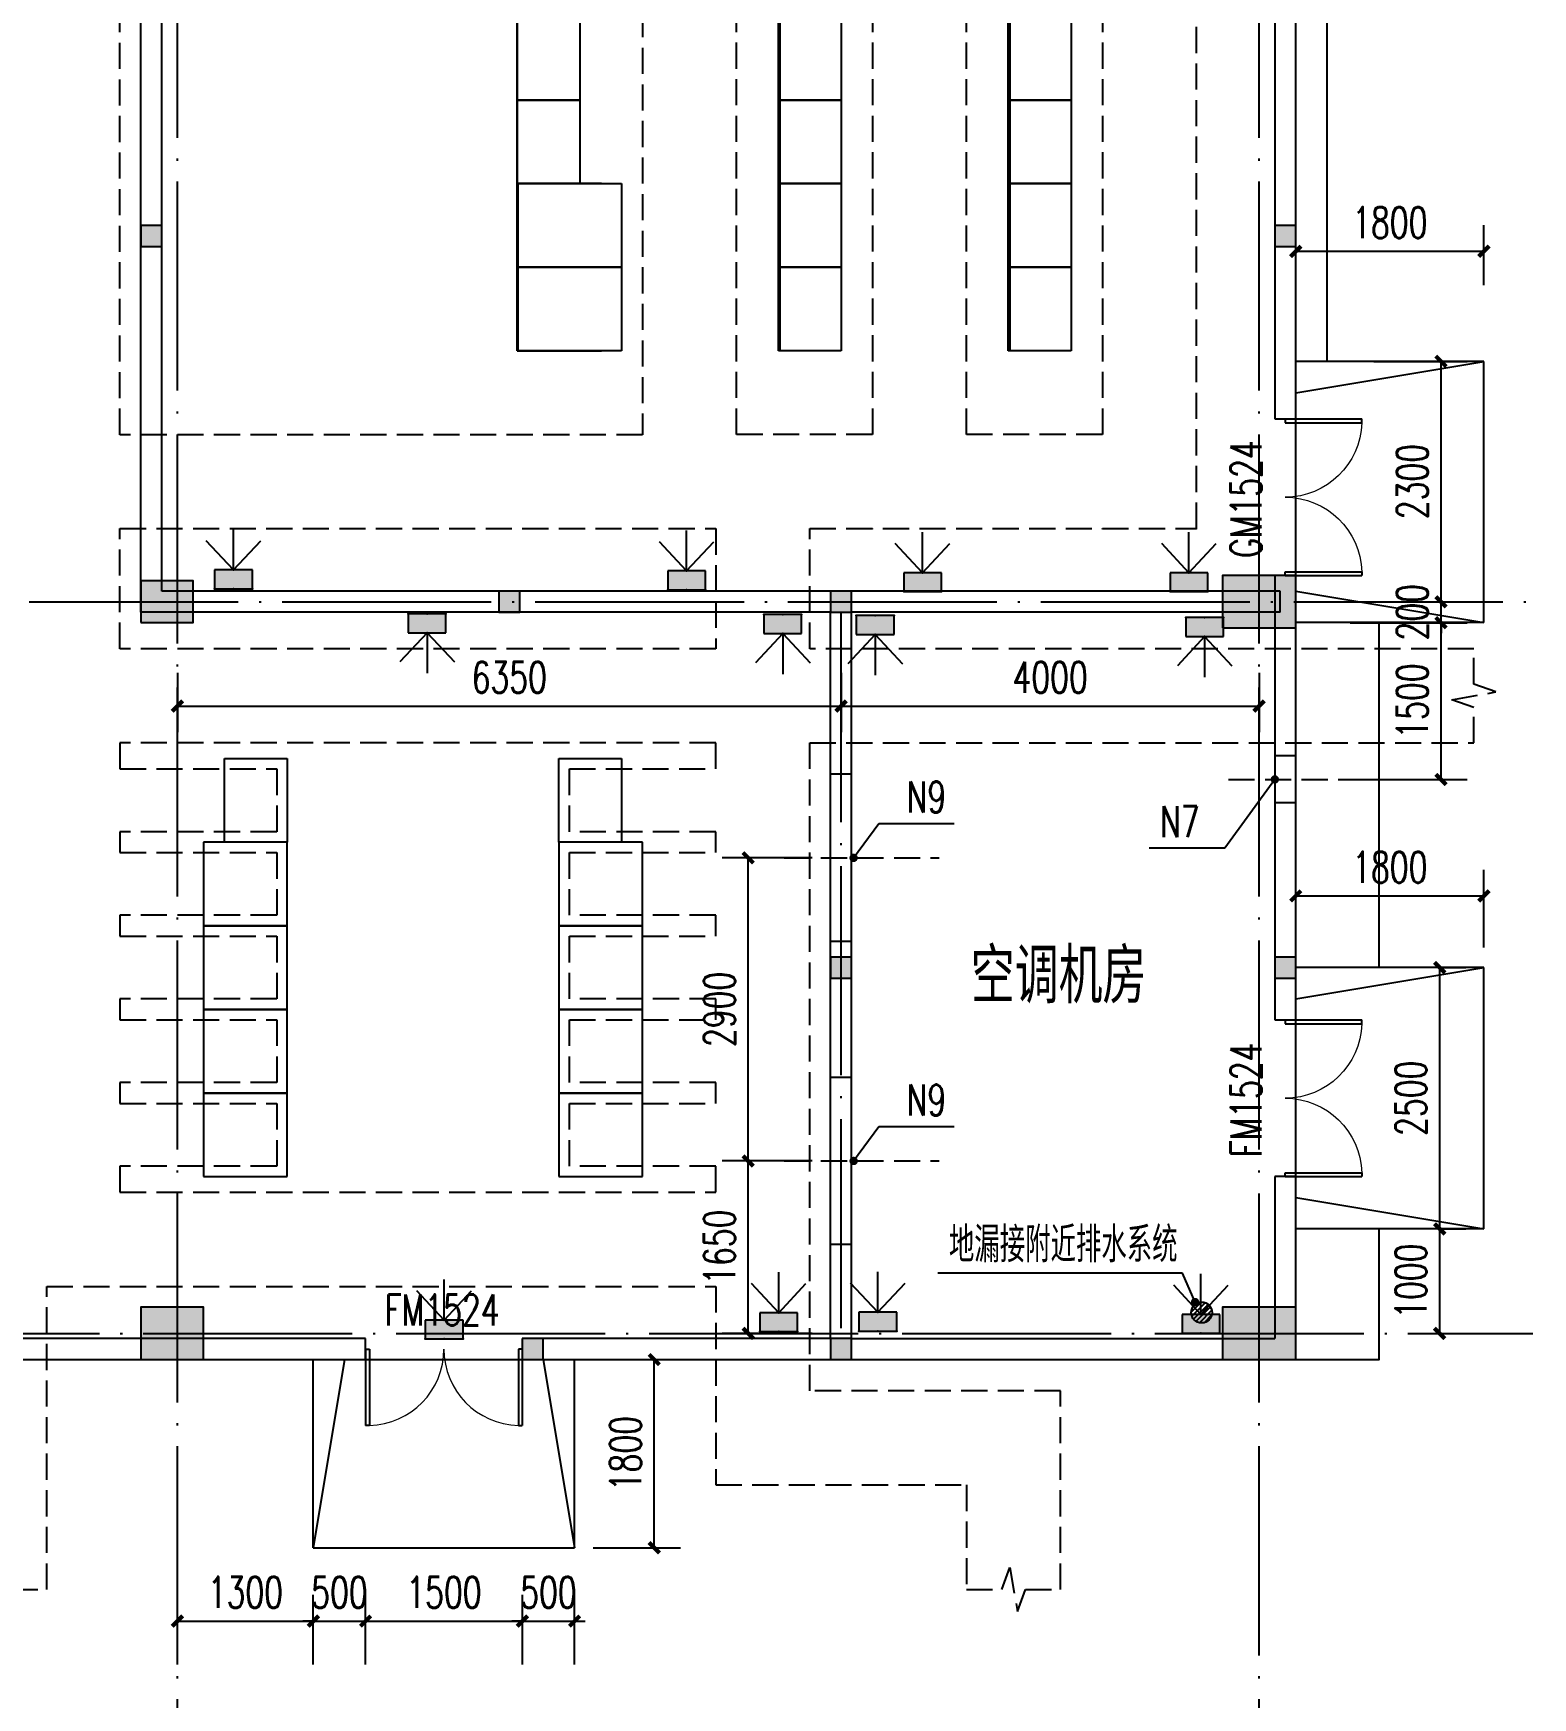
# Model space of a CAD drawing. Extents: x -93062 to 326984, y -142534 to 91021.
# Drawn here: x -22063 to -7717, y 23387 to 39311 of the extents above; entities that cross this region are included whole.
import ezdxf

# ---------------------------------------------------------------- set-up
doc = ezdxf.new("R2010")
doc.units = 0
doc.header["$LTSCALE"] = 1000
doc.header["$MEASUREMENT"] = 0
doc.linetypes.add('DASH', pattern=[0.35, 0.25, -0.1])
doc.linetypes.add('DOTE', pattern=[2.42, 2, -0.2, 0.02, -0.2])
doc.layers.get('0').update_dxf_attribs({"color": 8})
doc.layers.get('Defpoints').update_dxf_attribs({"color": 8})
for name, color, linetype in [('-人员定位', 6, 'Continuous'), ('CENTRE LINE', 8, 'DOTE'), ('COLUMN', 8, 'Continuous'), ('DIM_LEAD', 8, 'Continuous'), ('DIM_SYMB', 8, 'Continuous'), ('DOOR_FIRE', 8, 'Continuous'), ('DOOR_FIRE_TEXT', 8, 'Continuous'), ('DOTE', 8, 'DOTE'), ('EQUIPMENT', 8, 'Continuous'), ('GROUND', 8, 'Continuous'), ('HOLE', 8, 'Continuous'), ('PUB_DIM', 8, 'Continuous'), ('PUB_HATCH', 8, 'Continuous'), ('PUB_TEXT', 8, 'Continuous'), ('STAIR', 8, 'Continuous'), ('TEXT', 8, 'Continuous'), ('WALL', 8, 'Continuous'), ('WINDOW', 8, 'Continuous'), ('WINDOW_TEXT', 8, 'Continuous')]:
    doc.layers.add(name, color=color, linetype=linetype)
doc.styles.add('_TCH_DIM', font='SIMPLEX', dxfattribs={"bigfont": 'GBCBIG'})
doc.styles.add('_TCH_DIM_T3', font='SIMPLEX', dxfattribs={"width": 0.705882, "bigfont": 'GBCBIG'})
doc.styles.add('_TCH_WINDOW', font='SIMPLEX', dxfattribs={"bigfont": 'GBCBIG'})
doc.styles.add('HZTXT', font='geditxt.shx', dxfattribs={"width": 0.8, "bigfont": 'hztxt1.shx'})
doc.dimstyles.new('_TCH_ARCH&&100', dxfattribs={"dimtxt": 297.5, "dimasz": 100, "dimexe": 250, "dimexo": 300, "dimgap": 126.25, "dimtad": 1, "dimdec": 0, "dimzin": 0, "dimdsep": 46, "dimtxsty": '_TCH_DIM_T3', "dimblk": 'ARCHTICK', "dimcen": 0.09, "dimazin": 2, "dimtfac": 1, "dimtdec": 0, "dimtix": 1, "dimtmove": 2, "dimatfit": 3, "dimfxl": 1, "dimtolj": 1, "dimtzin": 0, "dimarcsym": 0})

# ---------------------------------------------------------------- blocks, each defined once
blk = doc.blocks.new('_FZH')
blk.add_lwpolyline([(-0.5, -0.5), (0.5, -0.5), (0.5, 0.5), (-0.5, 0.5)], close=True)
at = {"layer": 'PUB_HATCH'}
blk.add_solid([(-0.5, -0.5), (0.5, -0.5), (-0.5, 0.5), (0.5, 0.5)], dxfattribs=at)
blk = doc.blocks.new('A$C78DD753C')
at = {"layer": 'COLUMN'}
for p, xscale, yscale, zscale, rotation in [((23100, -47500), 699.9999999997672, 499.9999999998399, 499.9999999998399, 3.811489492195883e-11), ((12650, -47500), 499.9999999983847, 399.9999999997599, 399.9999999997599, 5.836343284941859e-12), ((23100, -54500), 699.9999999997672, 499.9999999998399, 499.9999999998399, 3.811489492195883e-11)]:
    blk.add_blockref('_FZH', p, dxfattribs=dict(at, xscale=xscale, yscale=yscale, zscale=zscale, rotation=rotation))
at = {"layer": 'COLUMN', "xscale": 600.0000000000146, "yscale": 500, "zscale": 500}
blk.add_blockref('_FZH', (12700, -54500), dxfattribs=at)
blk = doc.blocks.new('A$C42A87479')
at = {"layer": 'EQUIPMENT', "color": 251, "linetype": 'DASH'}
for points in [[(20863, -56950), (21200, -56950), (21200, -55050), (18800, -55050), (18800, -48850), (25154, -48850), (25154, -48513), (24944, -48437), (25364, -48363), (25154, -48288), (25154, -47950), (18800, -47950), (18800, -46800), (22500, -46800), (22500, -35850)], [(17200, -21900), (17200, -45902), (12200, -45902), (12200, -40650)], [(11163, -56950), (11500, -56950), (11500, -54050), (17900, -54050), (17900, -55950), (20300, -55950), (20300, -56950), (20638, -56950), (20714, -56740), (20788, -57160), (20863, -56950)], [(18100, -45900), (18100, -35850), (19400, -35850), (19400, -45900), (18100, -45900)], [(20300, -45900), (20300, -35850), (21600, -35850), (21600, -45900), (20300, -45900)], [(12200, -45902), (12200, -40650), (10600, -40650), (10600, -40900)], [(19400, -46804), (19400, -46800)], [(20300, -46804), (20300, -46800)], [(21600, -46804), (21600, -46800)], [(22500, -46804), (22500, -46800)], [(25154, -48850), (25154, -48513), (24944, -48437), (25364, -48363), (25154, -48288), (25154, -47950)], [(12200, -53150), (17900, -53150), (17900, -52900), (16500, -52900), (16500, -52300), (17900, -52300), (17900, -52100), (16500, -52100), (16500, -51500), (17900, -51500), (17900, -51300), (16500, -51300), (16500, -50700), (17900, -50700), (17900, -50500), (16500, -50500), (16500, -49900), (17900, -49900), (17900, -49700), (16500, -49700), (16500, -49100), (17900, -49100), (17900, -48850), (12200, -48850), (12200, -49100), (13700, -49100), (13700, -49700), (12200, -49700), (12200, -49900), (13700, -49900), (13700, -50500), (12200, -50500), (12200, -50700), (13700, -50700), (13700, -51300), (12200, -51300), (12200, -51500), (13700, -51500), (13700, -52100), (12200, -52100), (12200, -52300), (13700, -52300), (13700, -52900), (12200, -52900), (12200, -53150)], [(20751, -56950), (20751, -56950)]]:
    blk.add_lwpolyline(points, dxfattribs=at)
blk.add_lwpolyline([(12200, -47950), (12200, -46800), (17900, -46800), (17900, -47950)], close=True, dxfattribs=at)
blk = doc.blocks.new('A$C4D7001ED')
at = {"layer": 'EQUIPMENT'}
for p, q in [((2100, -2200), (2100, -1400)), ((2100, -1400), (2900, -1400)), ((2900, -1400), (2900, -2200)), ((4900, -2200), (4900, -1400)), ((4900, -1400), (5700, -1400)), ((5700, -1400), (5700, -2200)), ((2900, -2200), (2100, -2200)), ((2100, -3000), (2100, -2200)), ((2100, -2200), (2900, -2200)), ((2900, -2200), (2900, -3000)), ((5700, -2200), (4900, -2200)), ((4900, -3000), (4900, -2200)), ((4900, -2200), (5700, -2200)), ((5700, -2200), (5700, -3000)), ((2900, -3000), (2100, -3000)), ((2100, -3800), (2100, -3000)), ((2100, -3000), (2900, -3000)), ((2900, -3000), (2900, -3800)), ((5700, -3000), (4900, -3000)), ((4900, -3800), (4900, -3000)), ((4900, -3000), (5700, -3000)), ((5700, -3000), (5700, -3800)), ((2900, -3800), (2100, -3800)), ((2100, -4600), (2100, -3800)), ((2100, -3800), (2900, -3800)), ((2900, -3800), (2900, -4600)), ((5700, -3800), (4900, -3800)), ((4900, -4600), (4900, -3800)), ((4900, -3800), (5700, -3800)), ((5700, -3800), (5700, -4600)), ((2100, -5400), (2100, -4600)), ((2100, -4600), (2900, -4600)), ((2900, -4600), (2100, -4600)), ((2900, -4600), (2900, -5400)), ((4900, -5400), (4900, -4600)), ((4900, -4600), (5700, -4600)), ((5700, -4600), (4900, -4600)), ((5700, -4600), (5700, -5400)), ((2900, -5400), (2100, -5400)), ((2100, -6200), (2100, -5400)), ((2100, -5400), (2900, -5400)), ((2900, -5400), (2900, -6200)), ((5700, -5400), (4900, -5400)), ((4900, -6200), (4900, -5400)), ((4900, -5400), (5700, -5400)), ((5700, -5400), (5700, -6200)), ((2900, -6200), (2100, -6200)), ((2100, -7000), (2100, -6200)), ((2100, -6200), (2900, -6200)), ((2900, -6200), (2900, -7000)), ((5700, -6200), (4900, -6200)), ((4900, -7000), (4900, -6200)), ((4900, -6200), (5700, -6200)), ((5700, -6200), (5700, -7000)), ((2900, -7000), (2100, -7000)), ((2100, -7800), (2100, -7000)), ((2100, -7000), (2900, -7000)), ((2900, -7000), (2900, -7800)), ((5700, -7000), (4900, -7000)), ((4900, -7800), (4900, -7000)), ((4900, -7000), (5700, -7000)), ((5700, -7000), (5700, -7800)), ((2900, -7800), (2100, -7800)), ((2100, -8600), (2100, -7800)), ((2100, -7800), (2900, -7800)), ((2900, -7800), (2900, -8600)), ((5700, -7800), (4900, -7800)), ((4900, -8600), (4900, -7800)), ((4900, -7800), (5700, -7800)), ((5700, -7800), (5700, -8600)), ((13200, -9300), (13200, -8500)), ((13200, -8500), (13800, -8500)), ((13800, -8500), (13800, -9300)), ((16400, -8500), (17000, -8500)), ((16400, -9300), (16400, -8500)), ((17000, -8500), (17000, -9300)), ((2900, -8600), (2100, -8600)), ((2100, -9400), (2100, -8600)), ((2100, -8600), (2900, -8600)), ((2900, -8600), (2900, -9400)), ((5700, -8600), (4900, -8600)), ((4900, -9400), (4900, -8600)), ((4900, -8600), (5700, -8600)), ((5700, -8600), (5700, -9400)), ((13800, -9300), (13200, -9300)), ((17000, -9300), (16400, -9300)), ((17200, -9300), (16400, -9300)), ((16400, -9300), (16400, -10100)), ((17200, -10100), (17200, -9300)), ((2900, -9400), (2100, -9400)), ((2100, -10400), (2100, -9400)), ((2100, -9400), (2900, -9400)), ((2900, -9400), (2900, -10400)), ((5700, -9400), (4900, -9400)), ((4900, -10400), (4900, -9400)), ((4900, -9400), (5700, -9400)), ((5700, -9400), (5700, -10400)), ((8900, -10900), (8900, -10100)), ((8900, -10100), (9500, -10100)), ((9500, -10100), (9500, -10900)), ((13800, -10100), (13000, -10100)), ((13000, -10100), (13000, -10900)), ((13800, -10900), (13800, -10100)), ((16400, -10100), (17200, -10100)), ((17200, -10100), (16400, -10100)), ((16400, -10100), (16400, -10900)), ((17200, -10900), (17200, -10100)), ((1250, -12600), (1250, -10400)), ((1250, -10400), (2900, -10400)), ((2900, -10400), (2100, -10400)), ((2900, -10400), (2900, -12600)), ((4900, -12600), (4900, -10400)), ((4900, -10400), (6550, -10400)), ((5700, -10400), (4900, -10400)), ((6550, -10400), (6550, -12600)), ((9500, -10900), (8700, -10900)), ((8700, -10900), (8700, -11700)), ((9500, -10900), (8900, -10900)), ((9500, -11700), (9500, -10900)), ((13800, -10900), (13000, -10900)), ((13000, -10900), (13000, -11700)), ((13000, -10900), (13800, -10900)), ((13800, -11700), (13800, -10900)), ((16400, -10900), (17200, -10900)), ((17200, -10900), (16400, -10900)), ((16400, -10900), (16400, -11700)), ((17200, -11700), (17200, -10900)), ((8700, -11700), (9500, -11700)), ((9500, -11700), (8700, -11700)), ((8700, -11700), (8700, -12500)), ((9500, -12500), (9500, -11700)), ((13800, -11700), (13000, -11700)), ((13000, -11700), (13000, -12500)), ((13000, -11700), (13800, -11700)), ((13800, -12500), (13800, -11700)), ((16400, -11700), (17200, -11700)), ((8700, -12500), (9500, -12500)), ((13000, -12500), (13800, -12500)), ((2900, -12600), (1250, -12600)), ((6550, -12600), (4900, -12600))]:
    blk.add_line(p, q, dxfattribs=at)
at = {"layer": 'EQUIPMENT', "linetype": 'DASH', "ltscale": 500}
for p, q in [((13800, -9300), (13000, -9300)), ((13000, -9300), (13000, -10100)), ((13800, -10100), (13800, -9300)), ((13000, -10100), (13800, -10100)), ((17200, -11700), (16400, -11700)), ((16400, -11700), (16400, -12500)), ((17200, -12500), (17200, -11700)), ((16400, -12500), (17200, -12500))]:
    blk.add_line(p, q, dxfattribs=at)
blk.add_lwpolyline([(9500, -2900), (8700, -2900), (8700, -2100), (9500, -2100), (9500, -2900)], dxfattribs=at)
at = {"layer": 'EQUIPMENT'}
for points in [[(9500, -3700), (8700, -3700), (8700, -2900), (9500, -2900), (9500, -3700)], [(9500, -4500), (8700, -4500), (8700, -3700), (9500, -3700), (9500, -4500)], [(9500, -5300), (8700, -5300), (8700, -4500), (9500, -4500), (9500, -5300)], [(9500, -6100), (8700, -6100), (8700, -5300), (9500, -5300), (9500, -6100)], [(9500, -6900), (8700, -6900), (8700, -6100), (9500, -6100), (9500, -6900)], [(9500, -7700), (8700, -7700), (8700, -6900), (9500, -6900), (9500, -7700)], [(9500, -8500), (8700, -8500), (8700, -7700), (9500, -7700), (9500, -8500)], [(9500, -9300), (8700, -9300), (8700, -8500), (9500, -8500), (9500, -9300)]]:
    blk.add_lwpolyline(points, dxfattribs=at)
blk = doc.blocks.new('A$C75F42011')
at = {"layer": 'EQUIPMENT'}
for p, q in [((-2386, 7200), (-2386, 2400)), ((-7100, 6400), (-7100, 2400)), ((-4586, 6400), (-4586, 2400)), ((-7100, 4800), (-7100, 5600)), ((-6500, 5600), (-6500, 4800)), ((-4600, 4800), (-4600, 5600)), ((-4000, 5600), (-4000, 4800)), ((-2400, 4800), (-2400, 5600)), ((-1800, 5600), (-1800, 4800)), ((-6500, 4800), (-7100, 4800)), ((-7100, 4800), (-6500, 4800)), ((-7100, 4000), (-7100, 4800)), ((-6500, 4800), (-6500, 4000)), ((-4000, 4800), (-4600, 4800)), ((-4600, 4800), (-4000, 4800)), ((-4600, 4000), (-4600, 4800)), ((-4000, 4800), (-4000, 4000)), ((-1800, 4800), (-2400, 4800)), ((-2400, 4800), (-1800, 4800)), ((-2400, 4000), (-2400, 4800)), ((-1800, 4800), (-1800, 4000)), ((-7100, 4000), (-6100, 4000)), ((-7100, 3200), (-7100, 4000)), ((-6500, 4000), (-7100, 4000)), ((-6892, 4000), (-7092, 4000)), ((-7092, 4000), (-7092, 3200)), ((-6292, 4000), (-6892, 4000)), ((-6892, 4000), (-6292, 4000)), ((-6892, 4000), (-6292, 4000)), ((-6892, 4000), (-6292, 4000)), ((-6100, 4000), (-6100, 3200)), ((-4000, 4000), (-4600, 4000)), ((-4600, 4000), (-4000, 4000)), ((-4600, 3200), (-4600, 4000)), ((-4000, 4000), (-4000, 3200)), ((-1800, 4000), (-2400, 4000)), ((-2400, 4000), (-1800, 4000)), ((-2400, 3200), (-2400, 4000)), ((-1800, 4000), (-1800, 3200)), ((-4600, 3000), (-4600, 3800)), ((-4000, 3800), (-4000, 3000)), ((-2400, 3000), (-2400, 3800)), ((-1800, 3800), (-1800, 3000)), ((-6900, 3200), (-7100, 3200)), ((-7100, 3200), (-7100, 2400)), ((-7100, 3200), (-6100, 3200)), ((-7100, 2400), (-7100, 3200)), ((-6100, 3200), (-7100, 3200)), ((-7092, 3200), (-6892, 3200)), ((-6892, 3200), (-7092, 3200)), ((-7092, 3200), (-7092, 2400)), ((-6300, 3200), (-6900, 3200)), ((-6900, 3200), (-6300, 3200)), ((-6900, 3200), (-6300, 3200)), ((-6900, 3200), (-6300, 3200)), ((-6292, 3200), (-6892, 3200)), ((-6892, 3200), (-6292, 3200)), ((-6292, 3200), (-6892, 3200)), ((-6292, 3200), (-6892, 3200)), ((-6892, 3200), (-6292, 3200)), ((-6292, 3200), (-6892, 3200)), ((-6892, 3200), (-6292, 3200)), ((-6892, 3200), (-6292, 3200)), ((-6892, 3200), (-6292, 3200)), ((-6100, 3200), (-6100, 2400)), ((-4600, 2400), (-4600, 3200)), ((-4600, 3200), (-4000, 3200)), ((-4000, 3200), (-4600, 3200)), ((-4600, 3200), (-4000, 3200)), ((-4600, 2400), (-4600, 3200)), ((-4000, 3200), (-4000, 2400)), ((-2400, 2400), (-2400, 3200)), ((-2400, 3200), (-1800, 3200)), ((-1800, 3200), (-2400, 3200)), ((-2400, 3200), (-1800, 3200)), ((-2400, 2400), (-2400, 3200)), ((-1800, 3200), (-1800, 2400)), ((-7100, 2400), (-6900, 2400)), ((-6900, 2400), (-7100, 2400)), ((-6100, 2400), (-7100, 2400)), ((-7092, 2400), (-6292, 2400)), ((-6300, 2400), (-6900, 2400)), ((-6900, 2400), (-6300, 2400)), ((-6300, 2400), (-6900, 2400)), ((-6300, 2400), (-6900, 2400)), ((-6900, 2400), (-6300, 2400)), ((-6300, 2400), (-6900, 2400)), ((-6900, 2400), (-6300, 2400)), ((-6900, 2400), (-6300, 2400)), ((-6900, 2400), (-6300, 2400)), ((-6292, 2400), (-6892, 2400)), ((-6892, 2400), (-6292, 2400)), ((-6292, 2400), (-6892, 2400)), ((-6892, 2400), (-6292, 2400)), ((-6292, 2400), (-6892, 2400)), ((-6292, 2400), (-6892, 2400)), ((-6892, 2400), (-6292, 2400)), ((-4000, 2400), (-4600, 2400)), ((-1800, 2400), (-2400, 2400))]:
    blk.add_line(p, q, dxfattribs=at)
blk = doc.blocks.new('_ArchTick')
at = {"color": 0, "linetype": 'ByBlock', "const_width": 0.4}
blk.add_lwpolyline([(-0.5, -0.5), (0.5, 0.5)], dxfattribs=at)
blk = doc.blocks.new('*D427')
at = {"layer": 'Defpoints', "color": 0, "transparency": 16777216}
for p in [(-15223, 31422), (-14312, 31422), (-14312, 28522)]:
    blk.add_point(p, dxfattribs=at)
at = {"layer": 'HOLE', "color": 0, "lineweight": -2, "transparency": 16777216}
for p, q in [((-14612, 31422), (-15473, 31422)), ((-15223, 28522), (-15223, 31422)), ((-14612, 28522), (-15473, 28522))]:
    blk.add_line(p, q, dxfattribs=at)
at = {"layer": 'HOLE', "color": 0, "lineweight": -2, "transparency": 16777216, "xscale": 100, "yscale": 100, "zscale": 100}
for p, rotation in [((-15223, 31422), 90), ((-15223, 28522), 270)]:
    blk.add_blockref('_ArchTick', p, dxfattribs=dict(at, rotation=rotation))
at = {"layer": 'HOLE', "color": 0, "transparency": 16777216, "insert": (-15498, 29972), "char_height": 297.5, "attachment_point": 5, "rotation": 90, "style": '_TCH_DIM_T3'}
blk.add_mtext('\\A1;2900', dxfattribs=at)
blk = doc.blocks.new('*D428')
at = {"layer": 'Defpoints', "color": 0, "transparency": 16777216}
for p in [(-15223, 28522), (-14312, 28522), (-14312, 26872)]:
    blk.add_point(p, dxfattribs=at)
at = {"layer": 'HOLE', "color": 0, "lineweight": -2, "transparency": 16777216}
for p, q in [((-14612, 28522), (-15473, 28522)), ((-15223, 26872), (-15223, 28522)), ((-14612, 26872), (-15473, 26872))]:
    blk.add_line(p, q, dxfattribs=at)
at = {"layer": 'HOLE', "color": 0, "lineweight": -2, "transparency": 16777216, "xscale": 100, "yscale": 100, "zscale": 100}
for p, rotation in [((-15223, 28522), 90), ((-15223, 26872), 270)]:
    blk.add_blockref('_ArchTick', p, dxfattribs=dict(at, rotation=rotation))
at = {"layer": 'HOLE', "color": 0, "transparency": 16777216, "insert": (-15498, 27697), "char_height": 297.5, "attachment_point": 5, "rotation": 90, "style": '_TCH_DIM_T3'}
blk.add_mtext('\\A1;1650', dxfattribs=at)
blk = doc.blocks.new('*D431')
at = {"layer": 'Defpoints', "color": 0, "transparency": 16777216}
for p in [(-9763, 33672), (-8594, 33672), (-9763, 32172)]:
    blk.add_point(p, dxfattribs=at)
at = {"layer": 'HOLE', "color": 0, "lineweight": -2, "transparency": 16777216}
for p, q in [((-9463, 33672), (-8344, 33672)), ((-8594, 32172), (-8594, 33672)), ((-9463, 32172), (-8344, 32172))]:
    blk.add_line(p, q, dxfattribs=at)
at = {"layer": 'HOLE', "color": 0, "lineweight": -2, "transparency": 16777216, "xscale": 100, "yscale": 100, "zscale": 100}
for p, rotation in [((-8594, 33672), 90), ((-8594, 32172), 270)]:
    blk.add_blockref('_ArchTick', p, dxfattribs=dict(at, rotation=rotation))
at = {"layer": 'HOLE', "color": 0, "transparency": 16777216, "insert": (-8869, 32922), "char_height": 297.5, "attachment_point": 5, "rotation": 90, "style": '_TCH_DIM_T3'}
blk.add_mtext('\\A1;1500', dxfattribs=at)
blk = doc.blocks.new('*D1309')
at = {"layer": 'Defpoints', "color": 0, "transparency": 16777216}
for p in [(-19384, 24120), (-20684, 23405), (-19384, 23405)]:
    blk.add_point(p, dxfattribs=at)
at = {"layer": 'PUB_DIM', "color": 0, "lineweight": -2, "transparency": 16777216}
for p, q in [((-20684, 23705), (-20684, 24370)), ((-19384, 23705), (-19384, 24370)), ((-20684, 24120), (-19384, 24120))]:
    blk.add_line(p, q, dxfattribs=at)
at = {"layer": 'PUB_DIM', "color": 0, "lineweight": -2, "transparency": 16777216, "xscale": 100, "yscale": 100, "zscale": 100, "rotation": 180}
blk.add_blockref('_ArchTick', (-20684, 24120), dxfattribs=at)
at = {"layer": 'PUB_DIM', "color": 0, "lineweight": -2, "transparency": 16777216, "xscale": 100, "yscale": 100, "zscale": 100}
blk.add_blockref('_ArchTick', (-19384, 24120), dxfattribs=at)
at = {"layer": 'PUB_DIM', "color": 0, "transparency": 16777216, "insert": (-20034, 24395), "char_height": 297.5, "attachment_point": 5, "style": '_TCH_DIM_T3'}
blk.add_mtext('\\A1;1300', dxfattribs=at)
blk = doc.blocks.new('*D1310')
at = {"layer": 'Defpoints', "color": 0, "transparency": 16777216}
for p in [(-18884, 24120), (-19384, 23405), (-18884, 23405)]:
    blk.add_point(p, dxfattribs=at)
at = {"layer": 'PUB_DIM', "color": 0, "lineweight": -2, "transparency": 16777216}
for p, q in [((-19384, 23705), (-19384, 24370)), ((-18884, 23705), (-18884, 24370)), ((-19384, 24120), (-19484, 24120)), ((-19384, 24120), (-18884, 24120)), ((-18884, 24120), (-18784, 24120))]:
    blk.add_line(p, q, dxfattribs=at)
at = {"layer": 'PUB_DIM', "color": 0, "lineweight": -2, "transparency": 16777216, "xscale": 100, "yscale": 100, "zscale": 100}
blk.add_blockref('_ArchTick', (-19384, 24120), dxfattribs=at)
at = {"layer": 'PUB_DIM', "color": 0, "lineweight": -2, "transparency": 16777216, "xscale": 100, "yscale": 100, "zscale": 100, "rotation": 180}
blk.add_blockref('_ArchTick', (-18884, 24120), dxfattribs=at)
at = {"layer": 'PUB_DIM', "color": 0, "transparency": 16777216, "insert": (-19134, 24395), "char_height": 297.5, "attachment_point": 5, "style": '_TCH_DIM_T3'}
blk.add_mtext('\\A1;500', dxfattribs=at)
blk = doc.blocks.new('*D1311')
at = {"layer": 'Defpoints', "color": 0, "transparency": 16777216}
for p in [(-17384, 24120), (-18884, 23405), (-17384, 23405)]:
    blk.add_point(p, dxfattribs=at)
at = {"layer": 'PUB_DIM', "color": 0, "lineweight": -2, "transparency": 16777216}
for p, q in [((-18884, 23705), (-18884, 24370)), ((-17384, 23705), (-17384, 24370)), ((-18884, 24120), (-17384, 24120))]:
    blk.add_line(p, q, dxfattribs=at)
at = {"layer": 'PUB_DIM', "color": 0, "lineweight": -2, "transparency": 16777216, "xscale": 100, "yscale": 100, "zscale": 100, "rotation": 180}
blk.add_blockref('_ArchTick', (-18884, 24120), dxfattribs=at)
at = {"layer": 'PUB_DIM', "color": 0, "lineweight": -2, "transparency": 16777216, "xscale": 100, "yscale": 100, "zscale": 100}
blk.add_blockref('_ArchTick', (-17384, 24120), dxfattribs=at)
at = {"layer": 'PUB_DIM', "color": 0, "transparency": 16777216, "insert": (-18134, 24395), "char_height": 297.5, "attachment_point": 5, "style": '_TCH_DIM_T3'}
blk.add_mtext('\\A1;1500', dxfattribs=at)
blk = doc.blocks.new('*D1312')
at = {"layer": 'Defpoints', "color": 0, "transparency": 16777216}
for p in [(-16884, 24120), (-17384, 23405), (-16884, 23405)]:
    blk.add_point(p, dxfattribs=at)
at = {"layer": 'PUB_DIM', "color": 0, "lineweight": -2, "transparency": 16777216}
for p, q in [((-17384, 23705), (-17384, 24370)), ((-16884, 23705), (-16884, 24370)), ((-17384, 24120), (-17484, 24120)), ((-17384, 24120), (-16884, 24120)), ((-16884, 24120), (-16784, 24120))]:
    blk.add_line(p, q, dxfattribs=at)
at = {"layer": 'PUB_DIM', "color": 0, "lineweight": -2, "transparency": 16777216, "xscale": 100, "yscale": 100, "zscale": 100}
blk.add_blockref('_ArchTick', (-17384, 24120), dxfattribs=at)
at = {"layer": 'PUB_DIM', "color": 0, "lineweight": -2, "transparency": 16777216, "xscale": 100, "yscale": 100, "zscale": 100, "rotation": 180}
blk.add_blockref('_ArchTick', (-16884, 24120), dxfattribs=at)
at = {"layer": 'PUB_DIM', "color": 0, "transparency": 16777216, "insert": (-17134, 24395), "char_height": 297.5, "attachment_point": 5, "style": '_TCH_DIM_T3'}
blk.add_mtext('\\A1;500', dxfattribs=at)
blk = doc.blocks.new('*D1313')
at = {"layer": 'Defpoints', "color": 0, "transparency": 16777216}
for p in [(-17006, 26622), (-16122, 26622), (-17006, 24822)]:
    blk.add_point(p, dxfattribs=at)
at = {"layer": 'PUB_DIM', "color": 0, "lineweight": -2, "transparency": 16777216}
for p, q in [((-16706, 26622), (-15872, 26622)), ((-16122, 24822), (-16122, 26622)), ((-16706, 24822), (-15872, 24822))]:
    blk.add_line(p, q, dxfattribs=at)
at = {"layer": 'PUB_DIM', "color": 0, "lineweight": -2, "transparency": 16777216, "xscale": 100, "yscale": 100, "zscale": 100}
for p, rotation in [((-16122, 26622), 90), ((-16122, 24822), 270)]:
    blk.add_blockref('_ArchTick', p, dxfattribs=dict(at, rotation=rotation))
at = {"layer": 'PUB_DIM', "color": 0, "transparency": 16777216, "insert": (-16397, 25722), "char_height": 297.5, "attachment_point": 5, "rotation": 90, "style": '_TCH_DIM_T3'}
blk.add_mtext('\\A1;1800', dxfattribs=at)
blk = doc.blocks.new('*D1329')
at = {"layer": 'Defpoints', "color": 0, "transparency": 16777216}
for p in [(-14334, 33491), (-10334, 33491), (-10334, 32874)]:
    blk.add_point(p, dxfattribs=at)
at = {"layer": 'PUB_DIM', "color": 0, "lineweight": -2, "transparency": 16777216}
for p, q in [((-14334, 33191), (-14334, 32624)), ((-10334, 33191), (-10334, 32624)), ((-14334, 32874), (-10334, 32874))]:
    blk.add_line(p, q, dxfattribs=at)
at = {"layer": 'PUB_DIM', "color": 0, "lineweight": -2, "transparency": 16777216, "xscale": 100, "yscale": 100, "zscale": 100, "rotation": 180}
blk.add_blockref('_ArchTick', (-14334, 32874), dxfattribs=at)
at = {"layer": 'PUB_DIM', "color": 0, "lineweight": -2, "transparency": 16777216, "xscale": 100, "yscale": 100, "zscale": 100}
blk.add_blockref('_ArchTick', (-10334, 32874), dxfattribs=at)
at = {"layer": 'PUB_DIM', "color": 0, "transparency": 16777216, "insert": (-12334, 33149), "char_height": 297.5, "attachment_point": 5, "style": '_TCH_DIM_T3'}
blk.add_mtext('\\A1;4000', dxfattribs=at)
blk = doc.blocks.new('*D1330')
at = {"layer": 'Defpoints', "color": 0, "transparency": 16777216}
for p in [(-20684, 33491), (-14334, 33491), (-14334, 32874)]:
    blk.add_point(p, dxfattribs=at)
at = {"layer": 'PUB_DIM', "color": 0, "lineweight": -2, "transparency": 16777216}
for p, q in [((-20684, 33191), (-20684, 32624)), ((-14334, 33191), (-14334, 32624)), ((-20684, 32874), (-14334, 32874))]:
    blk.add_line(p, q, dxfattribs=at)
at = {"layer": 'PUB_DIM', "color": 0, "lineweight": -2, "transparency": 16777216, "xscale": 100, "yscale": 100, "zscale": 100, "rotation": 180}
blk.add_blockref('_ArchTick', (-20684, 32874), dxfattribs=at)
at = {"layer": 'PUB_DIM', "color": 0, "lineweight": -2, "transparency": 16777216, "xscale": 100, "yscale": 100, "zscale": 100}
blk.add_blockref('_ArchTick', (-14334, 32874), dxfattribs=at)
at = {"layer": 'PUB_DIM', "color": 0, "transparency": 16777216, "insert": (-17509, 33149), "char_height": 297.5, "attachment_point": 5, "style": '_TCH_DIM_T3'}
blk.add_mtext('\\A1;6350', dxfattribs=at)
blk = doc.blocks.new('*D1335')
at = {"layer": 'Defpoints', "color": 0, "transparency": 16777216}
for p in [(-8889, 30372), (-8607, 30372), (-8889, 27872)]:
    blk.add_point(p, dxfattribs=at)
at = {"layer": 'PUB_DIM', "color": 0, "lineweight": -2, "transparency": 16777216}
for p, q in [((-8607, 27872), (-8607, 30372)), ((-8589, 30372), (-8357, 30372)), ((-8589, 27872), (-8357, 27872))]:
    blk.add_line(p, q, dxfattribs=at)
at = {"layer": 'PUB_DIM', "color": 0, "lineweight": -2, "transparency": 16777216, "xscale": 100, "yscale": 100, "zscale": 100}
for p, rotation in [((-8607, 30372), 90), ((-8607, 27872), 270)]:
    blk.add_blockref('_ArchTick', p, dxfattribs=dict(at, rotation=rotation))
at = {"layer": 'PUB_DIM', "color": 0, "transparency": 16777216, "insert": (-8882, 29122), "char_height": 297.5, "attachment_point": 5, "rotation": 90, "style": '_TCH_DIM_T3'}
blk.add_mtext('\\A1;2500', dxfattribs=at)
blk = doc.blocks.new('*D1336')
at = {"layer": 'Defpoints', "color": 0, "transparency": 16777216}
for p in [(-8889, 27872), (-8607, 27872), (-8889, 26872)]:
    blk.add_point(p, dxfattribs=at)
at = {"layer": 'PUB_DIM', "color": 0, "lineweight": -2, "transparency": 16777216}
for p, q in [((-8607, 26872), (-8607, 27872)), ((-8589, 27872), (-8357, 27872)), ((-8589, 26872), (-8357, 26872))]:
    blk.add_line(p, q, dxfattribs=at)
at = {"layer": 'PUB_DIM', "color": 0, "lineweight": -2, "transparency": 16777216, "xscale": 100, "yscale": 100, "zscale": 100}
for p, rotation in [((-8607, 27872), 90), ((-8607, 26872), 270)]:
    blk.add_blockref('_ArchTick', p, dxfattribs=dict(at, rotation=rotation))
at = {"layer": 'PUB_DIM', "color": 0, "transparency": 16777216, "insert": (-8882, 27372), "char_height": 297.5, "attachment_point": 5, "rotation": 90, "style": '_TCH_DIM_T3'}
blk.add_mtext('\\A1;1000', dxfattribs=at)
blk = doc.blocks.new('*D1337')
at = {"layer": 'Defpoints', "color": 0, "transparency": 16777216}
for p in [(-8184, 31058), (-9984, 30263), (-8184, 30263)]:
    blk.add_point(p, dxfattribs=at)
at = {"layer": 'PUB_DIM', "color": 0, "lineweight": -2, "transparency": 16777216}
for p, q in [((-9984, 30563), (-9984, 31308)), ((-8184, 30563), (-8184, 31308)), ((-9984, 31058), (-8184, 31058))]:
    blk.add_line(p, q, dxfattribs=at)
at = {"layer": 'PUB_DIM', "color": 0, "lineweight": -2, "transparency": 16777216, "xscale": 100, "yscale": 100, "zscale": 100, "rotation": 180}
blk.add_blockref('_ArchTick', (-9984, 31058), dxfattribs=at)
at = {"layer": 'PUB_DIM', "color": 0, "lineweight": -2, "transparency": 16777216, "xscale": 100, "yscale": 100, "zscale": 100}
blk.add_blockref('_ArchTick', (-8184, 31058), dxfattribs=at)
at = {"layer": 'PUB_DIM', "color": 0, "transparency": 16777216, "insert": (-9084, 31332), "char_height": 297.5, "attachment_point": 5, "style": '_TCH_DIM_T3'}
blk.add_mtext('\\A1;1800', dxfattribs=at)
blk = doc.blocks.new('*D1338')
at = {"layer": 'Defpoints', "color": 0, "transparency": 16777216}
for p in [(-8184, 37225), (-9984, 36600), (-8184, 36600)]:
    blk.add_point(p, dxfattribs=at)
at = {"layer": 'PUB_DIM', "color": 0, "lineweight": -2, "transparency": 16777216}
for p, q in [((-9984, 36900), (-9984, 37475)), ((-8184, 36900), (-8184, 37475)), ((-9984, 37225), (-8184, 37225))]:
    blk.add_line(p, q, dxfattribs=at)
at = {"layer": 'PUB_DIM', "color": 0, "lineweight": -2, "transparency": 16777216, "xscale": 100, "yscale": 100, "zscale": 100, "rotation": 180}
blk.add_blockref('_ArchTick', (-9984, 37225), dxfattribs=at)
at = {"layer": 'PUB_DIM', "color": 0, "lineweight": -2, "transparency": 16777216, "xscale": 100, "yscale": 100, "zscale": 100}
blk.add_blockref('_ArchTick', (-8184, 37225), dxfattribs=at)
at = {"layer": 'PUB_DIM', "color": 0, "transparency": 16777216, "insert": (-9084, 37500), "char_height": 297.5, "attachment_point": 5, "style": '_TCH_DIM_T3'}
blk.add_mtext('\\A1;1800', dxfattribs=at)
blk = doc.blocks.new('*D1339')
at = {"layer": 'Defpoints', "color": 0, "transparency": 16777216}
for p in [(-9536, 36172), (-8594, 36172), (-9536, 33872)]:
    blk.add_point(p, dxfattribs=at)
at = {"layer": 'PUB_DIM', "color": 0, "lineweight": -2, "transparency": 16777216}
for p, q in [((-9236, 36172), (-8344, 36172)), ((-8594, 33872), (-8594, 36172)), ((-9236, 33872), (-8344, 33872))]:
    blk.add_line(p, q, dxfattribs=at)
at = {"layer": 'PUB_DIM', "color": 0, "lineweight": -2, "transparency": 16777216, "xscale": 100, "yscale": 100, "zscale": 100}
for p, rotation in [((-8594, 36172), 90), ((-8594, 33872), 270)]:
    blk.add_blockref('_ArchTick', p, dxfattribs=dict(at, rotation=rotation))
at = {"layer": 'PUB_DIM', "color": 0, "transparency": 16777216, "insert": (-8869, 35022), "char_height": 297.5, "attachment_point": 5, "rotation": 90, "style": '_TCH_DIM_T3'}
blk.add_mtext('\\A1;2300', dxfattribs=at)
blk = doc.blocks.new('*D1340')
at = {"layer": 'Defpoints', "color": 0, "transparency": 16777216}
for p in [(-9536, 33872), (-8594, 33872), (-9536, 33672)]:
    blk.add_point(p, dxfattribs=at)
at = {"layer": 'PUB_DIM', "color": 0, "lineweight": -2, "transparency": 16777216}
for p, q in [((-8594, 33872), (-8594, 33972)), ((-9236, 33872), (-8344, 33872)), ((-8594, 33672), (-8594, 33872)), ((-9236, 33672), (-8344, 33672)), ((-8594, 33672), (-8594, 33572))]:
    blk.add_line(p, q, dxfattribs=at)
at = {"layer": 'PUB_DIM', "color": 0, "lineweight": -2, "transparency": 16777216, "xscale": 100, "yscale": 100, "zscale": 100}
for p, rotation in [((-8594, 33872), 270), ((-8594, 33672), 90)]:
    blk.add_blockref('_ArchTick', p, dxfattribs=dict(at, rotation=rotation))
at = {"layer": 'PUB_DIM', "color": 0, "transparency": 16777216, "insert": (-8869, 33772), "char_height": 297.5, "attachment_point": 5, "rotation": 90, "style": '_TCH_DIM_T3'}
blk.add_mtext('\\A1;200', dxfattribs=at)
blk = doc.blocks.new('$DorLib2D$00000002')
for p, q in [((-0.5, 0), (-0.5, 0.4875)), ((-0.475, 0.4875), (-0.5, 0.4875)), ((-0.475, 0), (-0.475, 0.4875)), ((0.475, 0), (0.475, 0.4875)), ((0.475, 0.4875), (0.5, 0.4875)), ((0.5, 0), (0.5, 0.4875)), ((-0.5, 0), (-0.475, 0)), ((0.5, 0), (0.475, 0))]:
    blk.add_line(p, q)
at = {"lineweight": 13}
for centre, start, end in [((-0.4875, 0), 0, 88.53072), ((0.4875, 0), 91.46928, 180)]:
    blk.add_arc(centre, 0.4875, start, end, dxfattribs=at)
blk = doc.blocks.new('定位基站')
at = {"layer": '-人员定位', "ltscale": 0.01}
h = blk.add_hatch(color=256, dxfattribs=at)
h.dxf.hatch_style = 1
h.paths.add_polyline_path([(406524, 477798), (406524, 477617), (406162, 477617), (406162, 477798)])
at = {"layer": '-人员定位', "color": 6}
for p, q in [((406343, 477798), (406082, 478077)), ((406343, 477798), (406343, 478186)), ((406343, 477798), (406604, 478077)), ((406343, 477995), (406343, 477995)), ((406162, 477798), (406524, 477798)), ((406162, 477617), (406162, 477798)), ((406524, 477798), (406524, 477617)), ((406524, 477617), (406162, 477617))]:
    blk.add_line(p, q, dxfattribs=at)
for p in [(406343, 477798), (406162, 477617), (406343, 477617), (406524, 477617)]:
    blk.add_point(p, dxfattribs=at)

msp = doc.modelspace()

# ---------------------------------------------------------------- hatches: boundary and pattern name
at = {"layer": 'GROUND'}
h = msp.add_hatch(dxfattribs=at)
h.set_pattern_fill('ANSI31', color=256, scale=20)
h.set_pattern_definition([(45, (22450, -20940.432), (-22.45064, 22.45064), [])])
edge = h.paths.add_edge_path()
edge.add_arc((-10884.3, 27072.1), 100, 0, 360)
at = {"layer": 'PUB_HATCH'}
for points in [[(-21034.3, 37472.1), (-21034.3, 37272.1), (-20834.3, 37272.1), (-20834.3, 37472.1)], [(-10184.3, 37472.1), (-10184.3, 37272.1), (-9984.3, 37272.1), (-9984.3, 37472.1)], [(-17609.3, 33972.1), (-17609.3, 33772.1), (-17409.3, 33772.1), (-17409.3, 33972.1)], [(-14434.3, 33772.1), (-14234.3, 33772.1), (-14234.3, 33972.1), (-14434.3, 33972.1)], [(-14434.3, 30472.1), (-14434.3, 30272.1), (-14234.3, 30272.1), (-14234.3, 30472.1)], [(-10184.3, 30472.1), (-10184.3, 30272.1), (-9984.3, 30272.1), (-9984.3, 30472.1)], [(-17384.3, 26822.1), (-17384.3, 26622.1), (-17184.3, 26622.1), (-17184.3, 26822.1)], [(-14434.3, 26822.1), (-14434.3, 26622.1), (-14234.3, 26622.1), (-14234.3, 26822.1)]]:
    msp.add_hatch(color=256, dxfattribs=at).paths.add_polyline_path(points)

# ---------------------------------------------------------------- linework, layer by layer
at = {"layer": 'CENTRE LINE'}
msp.add_lwpolyline([(-14334.3, 26922.1), (-14334.3, 33872.1)], dxfattribs=at)
at = {"layer": 'COLUMN'}
for p, q in [((-21034.3, 37472.1), (-21034.3, 37272.1)), ((-20834.3, 37472.1), (-21034.3, 37472.1)), ((-20834.3, 37272.1), (-20834.3, 37472.1)), ((-10184.3, 37472.1), (-10184.3, 37272.1)), ((-9984.3, 37472.1), (-10184.3, 37472.1)), ((-9984.3, 37272.1), (-9984.3, 37472.1)), ((-21034.3, 37272.1), (-20834.3, 37272.1)), ((-10184.3, 37272.1), (-9984.3, 37272.1)), ((-17609.3, 33972.1), (-17609.3, 33772.1)), ((-17409.3, 33972.1), (-17609.3, 33972.1)), ((-17409.3, 33772.1), (-17409.3, 33972.1)), ((-14234.3, 33972.1), (-14434.3, 33972.1)), ((-14434.3, 33972.1), (-14434.3, 33772.1)), ((-14234.3, 33772.1), (-14234.3, 33972.1)), ((-17609.3, 33772.1), (-17409.3, 33772.1)), ((-14434.3, 33772.1), (-14234.3, 33772.1)), ((-14434.3, 30472.1), (-14434.3, 30272.1)), ((-14234.3, 30472.1), (-14434.3, 30472.1)), ((-14234.3, 30272.1), (-14234.3, 30472.1)), ((-10184.3, 30472.1), (-10184.3, 30272.1)), ((-9984.3, 30472.1), (-10184.3, 30472.1)), ((-9984.3, 30272.1), (-9984.3, 30472.1)), ((-14434.3, 30272.1), (-14234.3, 30272.1)), ((-10184.3, 30272.1), (-9984.3, 30272.1)), ((-17384.3, 26822.1), (-17384.3, 26622.1)), ((-17184.3, 26822.1), (-17384.3, 26822.1)), ((-17184.3, 26622.1), (-17184.3, 26822.1)), ((-14434.3, 26822.1), (-14434.3, 26622.1)), ((-14234.3, 26822.1), (-14434.3, 26822.1)), ((-14234.3, 26622.1), (-14234.3, 26822.1)), ((-17384.3, 26622.1), (-17184.3, 26622.1)), ((-14434.3, 26622.1), (-14234.3, 26622.1))]:
    msp.add_line(p, q, dxfattribs=at)
at = {"layer": 'DIM_LEAD'}
for p, q in [((-11066.4, 27447.5), (-13407.4, 27447.5)), ((-10947.5, 27172.1), (-11066.4, 27447.5))]:
    msp.add_line(p, q, dxfattribs=at)
at = {"layer": 'DIM_LEAD', "const_width": 40}
msp.add_lwpolyline([(-10939.6, 27153.7, 1), (-10955.4, 27190.4, 1)], format="xyb", close=True, dxfattribs=at)
at = {"layer": 'DIM_SYMB'}
msp.add_lwpolyline([(-9829.5, 38256, 0, 0, 0), (-9829.5, 38926.5, 80, 0, 0), (-9829.5, 39226.5, 0, 0, 0)], format="xyseb", dxfattribs=at)
at = {"layer": 'DOOR_FIRE'}
msp.add_line((-9984.3, 28372.1), (-9984.3, 29872.1), dxfattribs=at)
at = {"layer": 'DOTE'}
for p, q in [((-36622.7, 33872.1), (-7716.7, 33872.1)), ((-45211, 26872.1), (-7716.7, 26872.1))]:
    msp.add_line(p, q, dxfattribs=at)
for points in [[(-20684.3, 21372.1), (-20684.3, 83205.2)], [(-10334.3, 21372.1), (-10334.3, 83205.2)]]:
    msp.add_lwpolyline(points, dxfattribs=at)
at = {"layer": 'GROUND'}
for points in [[(-9684.3, 36172.1), (-9684.3, 81822.4)], [(-9184.3, 30372.1), (-9184.3, 33672.1)], [(-9984.3, 26622.1), (-9184.3, 26622.1), (-9184.3, 27872.1)]]:
    msp.add_lwpolyline(points, dxfattribs=at)
msp.add_circle((-10884.3, 27072.1), 100, dxfattribs=at)
at = {"layer": 'HOLE'}
for p, q in [((-9984.3, 32397.1), (-10184.3, 32397.1)), ((-14234.3, 32222.1), (-14434.3, 32222.1)), ((-10184.3, 32172.1), (-10664, 31515)), ((-9984.3, 31947.1), (-10184.3, 31947.1)), ((-14214.3, 31422.1), (-13974.4, 31750.6)), ((-13974.4, 31750.6), (-13251.9, 31750.6)), ((-10664, 31515), (-11386.5, 31515)), ((-14234.3, 30622.1), (-14434.3, 30622.1)), ((-14234.3, 29322.1), (-14434.3, 29322.1)), ((-14214.3, 28522.1), (-13974.4, 28850.6)), ((-13974.4, 28850.6), (-13251.9, 28850.6)), ((-14234.3, 27722.1), (-14434.3, 27722.1))]:
    msp.add_line(p, q, dxfattribs=at)
at = {"layer": 'HOLE', "linetype": 'DASH'}
for p, q in [((-10627.5, 32172.1), (-9144.5, 32172.1)), ((-14877.5, 31422.1), (-13394.5, 31422.1)), ((-14877.5, 28522.1), (-13394.5, 28522.1))]:
    msp.add_line(p, q, dxfattribs=at)
at = {"layer": 'HOLE', "const_width": 40}
for points in [[(-10172.5, 32188.2, 1), (-10196.1, 32155.9, 1)], [(-14226.1, 31405.9, 1), (-14202.5, 31438.2, 1)], [(-14226.1, 28505.9, 1), (-14202.5, 28538.2, 1)]]:
    msp.add_lwpolyline(points, format="xyb", close=True, dxfattribs=at)
at = {"layer": 'STAIR'}
for p, q in [((-8184.3, 36172.1), (-9984.3, 36172.1)), ((-9984.3, 33672.1), (-9984.3, 36172.1)), ((-9984.3, 35872.1), (-8184.3, 36172.1)), ((-8184.3, 33672.1), (-8184.3, 36172.1)), ((-9984.3, 33972.1), (-8184.3, 33672.1)), ((-8184.3, 33672.1), (-9984.3, 33672.1)), ((-8184.3, 30372.1), (-9984.3, 30372.1)), ((-9984.3, 30072.1), (-8184.3, 30372.1)), ((-9984.3, 27872.1), (-9984.3, 30272.1)), ((-8184.3, 27872.1), (-8184.3, 30372.1)), ((-9984.3, 28172.1), (-8184.3, 27872.1)), ((-8184.3, 27872.1), (-9984.3, 27872.1)), ((-19384.3, 24822.1), (-19384.3, 26622.1)), ((-19384.3, 26622.1), (-17384.3, 26622.1)), ((-19084.3, 26622.1), (-19384.3, 24822.1)), ((-17184.3, 26622.1), (-16884.3, 26622.1)), ((-17184.3, 26622.1), (-16884.3, 24822.1)), ((-16884.3, 24822.1), (-16884.3, 26622.1)), ((-19384.3, 24822.1), (-16884.3, 24822.1))]:
    msp.add_line(p, q, dxfattribs=at)
at = {"layer": 'WALL'}
for p, q in [((-20834.3, 33972.1), (-20834.3, 41022.1)), ((-21034.3, 33772.1), (-21034.3, 40922.1)), ((-9984.3, 35622.1), (-9984.3, 40172.1)), ((-10184.3, 40112.1), (-10184.3, 35622.1)), ((-10184.3, 35622.1), (-9984.3, 35622.1)), ((-9984.3, 34122.1), (-10184.3, 34122.1)), ((-10184.3, 34122.1), (-10184.3, 29872.1)), ((-9984.3, 29872.1), (-9984.3, 34122.1)), ((-14334.3, 33972.1), (-20834.3, 33972.1)), ((-10134.3, 33972.1), (-14334.3, 33972.1)), ((-10134.3, 33772.1), (-10134.3, 33972.1)), ((-14434.3, 33772.1), (-21034.3, 33772.1)), ((-14434.3, 26822.1), (-14434.3, 33772.1)), ((-10134.3, 33772.1), (-14234.3, 33772.1)), ((-14234.3, 26822.1), (-14234.3, 33772.1)), ((-10184.3, 29872.1), (-9984.3, 29872.1)), ((-9984.3, 28372.1), (-10184.3, 28372.1)), ((-10184.3, 28372.1), (-10184.3, 26822.1)), ((-9984.3, 26622.1), (-9984.3, 28372.1)), ((-18884.3, 26822.1), (-33534.3, 26822.1)), ((-18884.3, 26622.1), (-18884.3, 26822.1)), ((-14434.3, 26822.1), (-17384.3, 26822.1)), ((-17384.3, 26822.1), (-17384.3, 26622.1)), ((-14234.3, 26822.1), (-10184.3, 26822.1)), ((-33734.3, 26622.1), (-18884.3, 26622.1)), ((-17384.3, 26622.1), (-14334.3, 26622.1)), ((-14334.3, 26622.1), (-9984.3, 26622.1))]:
    msp.add_line(p, q, dxfattribs=at)
at = {"layer": 'WINDOW'}
for p, q in [((-9984.3, 34122.1), (-9984.3, 35622.1)), ((-18884.3, 26622.1), (-17384.3, 26622.1))]:
    msp.add_line(p, q, dxfattribs=at)

# ---------------------------------------------------------------- block references
at = {"layer": '-人员定位', "xscale": -1}
for p in [(386194.6, -443620.6), (390531.1, -443630.6), (392788.6, -443647.6), (395337.1, -443647.6), (391411.6, -450728.1), (392359.6, -450723.6), (395452.1, -450743.6), (388211.6, -450798.1)]:
    msp.add_blockref('定位基站', p, dxfattribs=at)
at = {"layer": '-人员定位', "xscale": -1, "rotation": 180}
for p in [(-424638.6, 511374.1), (-421235.6, 511365.6), (-420351.1, 511356.6), (-417198.6, 511337.1)]:
    msp.add_blockref('定位基站', p, dxfattribs=at)
at = {"layer": 'COLUMN'}
msp.add_blockref('A$C78DD753C', (-33434.3, 81372.1), dxfattribs=at)
at = {"layer": 'DOOR_FIRE'}
ref = msp.add_blockref('$DorLib2D$00000002', (-10084.3, 29122.1), dxfattribs=dict(at, xscale=1500, yscale=-1500, zscale=200, rotation=90))
ref.add_attrib('A', 'FM1524', (-10310.5, 28557.1), dxfattribs={"layer": 'DOOR_FIRE_TEXT', "height": 297.5, "rotation": 90, "style": '_TCH_WINDOW', "width": 0.705882})
at = {"layer": 'EQUIPMENT'}
for name, p in [('A$C42A87479', (-33434.3, 81372.1)), ('A$C75F42011', (-10334.3, 33872.1)), ('A$C4D7001ED', (-33434.3, 40872.1))]:
    msp.add_blockref(name, p, dxfattribs=at)
at = {"layer": 'WINDOW'}
ref = msp.add_blockref('$DorLib2D$00000002', (-10084.3, 34872.1), dxfattribs=dict(at, xscale=1500, yscale=-1500, zscale=1500, rotation=90))
ref.add_attrib('A', 'GM1524', (-10310.5, 34292.1), dxfattribs={"layer": 'WINDOW_TEXT', "height": 297.5, "rotation": 90, "style": '_TCH_WINDOW', "width": 0.705882})
ref = msp.add_blockref('$DorLib2D$00000002', (-18134.3, 26722.1), dxfattribs=dict(at, xscale=-1500, yscale=-1500, zscale=-1500))
ref.add_attrib('A', 'FM1524', (-18699.3, 26948.3), dxfattribs={"layer": 'WINDOW_TEXT', "height": 297.5, "style": '_TCH_WINDOW', "width": 0.705882})

# ---------------------------------------------------------------- texts
at = {"layer": 'PUB_TEXT', "style": '_TCH_DIM', "width": 0.705882}
for s, p in [('N9', (-13706.9, 31855.6)), ('N7', (-11281.5, 31620)), ('N9', (-13706.9, 28955.6))]:
    msp.add_text(s, height=297.5, dxfattribs=at).set_placement(p)
at = {"layer": 'PUB_TEXT', "style": '_TCH_DIM'}
msp.add_text('地漏接附近排水系统', height=337.59, dxfattribs=at).set_placement((-13302.4, 27552.5))
at = {"layer": 'TEXT', "style": 'HZTXT', "width": 0.8}
msp.add_text('空调机房', height=525, dxfattribs=at).set_placement((-13093, 30029.5))

# ---------------------------------------------------------------- dimensions: what is measured, and where the dimension line sits
at = {"layer": 'HOLE'}
for p1, p2, distance, picture, middle in [((-9762.8, 32172.1), (-9762.8, 33672.1), -1169.3, '*D431', (-8868.5, 32922.1)), ((-14312.5, 28522.1), (-14312.5, 31422.1), 910.5, '*D427', (-15498, 29972.1)), ((-14312.5, 26872.1), (-14312.5, 28522.1), 910.5, '*D428', (-15498, 27697.1))]:
    dim = msp.add_aligned_dim(p1=p1, p2=p2, distance=distance, dimstyle='_TCH_ARCH&&100', dxfattribs=at)
    dim.commit()
    dim.dimension.update_dxf_attribs({"geometry": picture, "text_midpoint": middle})
at = {"layer": 'PUB_DIM'}
for p1, p2, distance, picture, middle in [((-9984.3, 36600.5), (-8184.3, 36600.5), 624.5, '*D1338', (-9084.3, 37500)), ((-9536, 33872.1), (-9536, 36172.1), -942.5, '*D1339', (-8868.5, 35022.1)), ((-9536, 33672.1), (-9536, 33872.1), -942.5, '*D1340', (-8868.5, 33772.1)), ((-20684.3, 33491), (-14334.3, 33491), -617, '*D1330', (-17509.3, 33149)), ((-14334.3, 33491), (-10334.3, 33491), -617, '*D1329', (-12334.3, 33149)), ((-9984.3, 30263), (-8184.3, 30263), 794.5, '*D1337', (-9084.3, 31332.5)), ((-8888.6, 27872.1), (-8888.6, 30372.1), -281.8, '*D1335', (-8881.9, 29122.1)), ((-8888.6, 26872.1), (-8888.6, 27872.1), -281.8, '*D1336', (-8881.9, 27372.1)), ((-17006.3, 24822.1), (-17006.3, 26622.1), -884.8, '*D1313', (-16396.5, 25722.1)), ((-20684.3, 23405.2), (-19384.3, 23405.2), 714.4, '*D1309', (-20034.3, 24394.6)), ((-19384.3, 23405.2), (-18884.3, 23405.2), 714.4, '*D1310', (-19134.3, 24394.6)), ((-18884.3, 23405.2), (-17384.3, 23405.2), 714.4, '*D1311', (-18134.3, 24394.6)), ((-17384.3, 23405.2), (-16884.3, 23405.2), 714.4, '*D1312', (-17134.3, 24394.6))]:
    dim = msp.add_aligned_dim(p1=p1, p2=p2, distance=distance, dimstyle='_TCH_ARCH&&100', dxfattribs=at)
    dim.commit()
    dim.dimension.update_dxf_attribs({"geometry": picture, "text_midpoint": middle})

doc.saveas('drawing.dxf')
